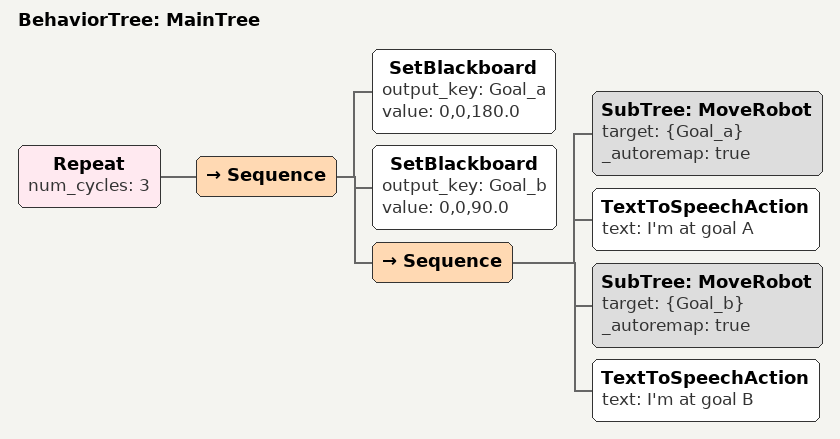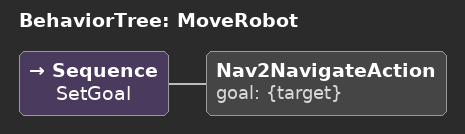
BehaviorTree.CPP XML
<root BTCPP_format="4" main_tree_to_execute = "MainTree">
    <BehaviorTree ID="MainTree">
        <Repeat num_cycles="3">
            <Sequence>
                <SetBlackboard output_key="Goal_a" value="0,0,180.0" />
                <SetBlackboard output_key="Goal_b" value="0,0,90.0" />
                <Sequence>
                    <SubTree ID="MoveRobot" target="{Goal_a}" _autoremap="true"/>
                    <TextToSpeechAction text="I'm at goal A" />
                    <SubTree ID="MoveRobot" target="{Goal_b}" _autoremap="true"/>
                    <TextToSpeechAction text="I'm at goal B" />
                </Sequence>
            </Sequence>
        </Repeat>
    </BehaviorTree>

    <BehaviorTree ID="MoveRobot">
        <Sequence name="SetGoal">
            <Nav2NavigateAction goal="{target}" />
        </Sequence>
    </BehaviorTree>
</root>
